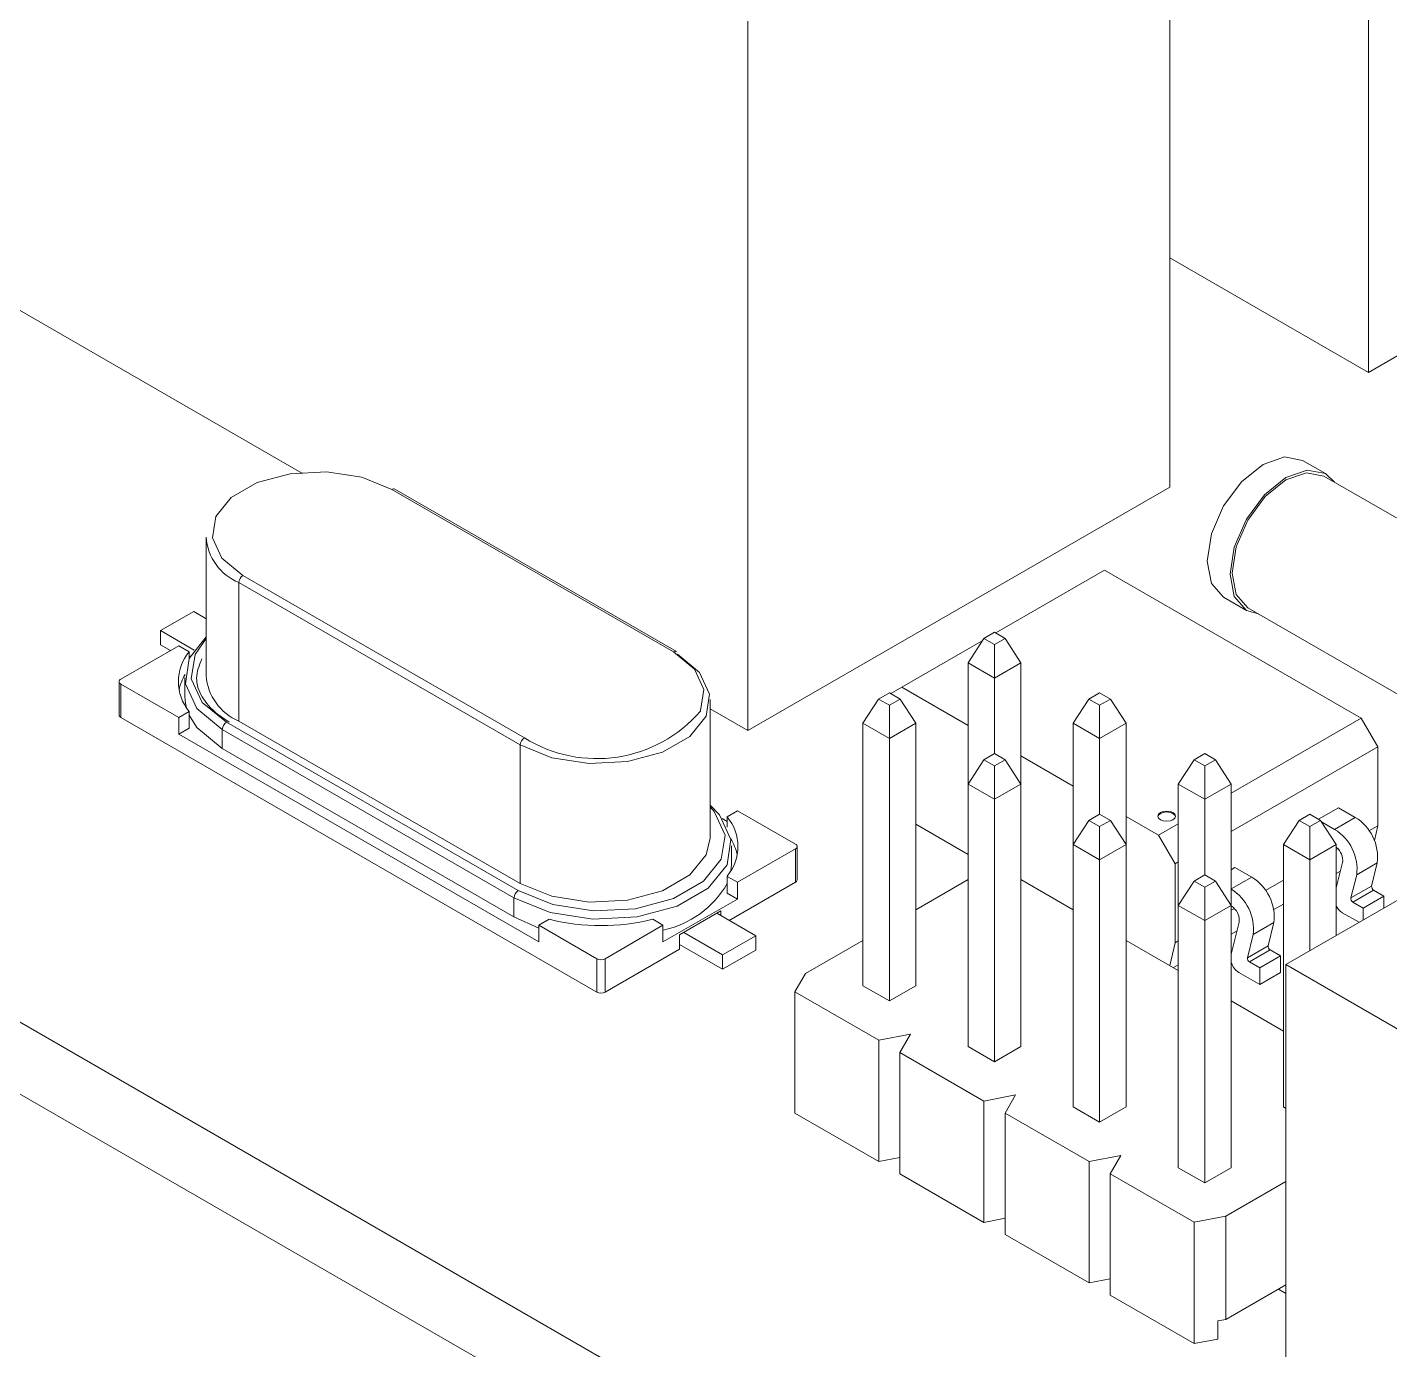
# Model space of a CAD drawing. Header units: millimetres. Extents: x -37 to 256, y 6 to 200.
# Drawn here: x 203.86 to 215.5, y 173.08 to 184.39 of the extents above; entities that cross this region are included whole.
import ezdxf

# ---------------------------------------------------------------- set-up
doc = ezdxf.new("R2010")
doc.units = ezdxf.units.MM

msp = doc.modelspace()

# ---------------------------------------------------------------- linework, layer by layer
at = {"color": 7, "linetype": 'Continuous', "lineweight": 15}
for p, q in [((215.321, 187.499), (215.321, 181.437)), ((213.624, 186.52), (213.624, 180.457)), ((210.018, 184.438), (210.018, 178.375)), ((189.158, 184.335), (231.585, 159.843)), ((189.158, 183.722), (231.585, 159.23)), ((215.321, 181.437), (218.927, 183.518)), ((213.624, 182.416), (215.321, 181.437)), ((203.583, 182.09), (206.212, 180.572)), ((214.952, 180.572), (214.757, 180.684)), ((216.262, 179.787), (214.939, 180.551)), ((209.382, 179.049), (206.977, 180.437)), ((209.407, 179.051), (207.002, 180.439)), ((210.018, 178.375), (213.624, 180.457)), ((205.391, 180.029), (205.391, 178.845)), ((213.066, 179.747), (212.136, 179.21)), ((215.258, 178.481), (213.066, 179.747)), ((208.073, 178.253), (205.669, 179.641)), ((205.669, 179.641), (205.669, 178.457)), ((205.705, 179.702), (208.109, 178.314)), ((214.082, 179.515), (214.277, 179.403)), ((205.001, 179.23), (205.284, 179.394)), ((205.284, 179.394), (205.391, 179.332)), ((214.289, 179.425), (215.612, 178.661)), ((205.001, 179.108), (205.001, 179.23)), ((205.001, 179.23), (205.288, 179.064)), ((212.021, 179.144), (211.333, 178.747)), ((211.899, 178.956), (212.034, 179.163)), ((212.125, 179.216), (212.034, 179.163)), ((212.034, 179.163), (212.125, 179.111)), ((212.217, 179.163), (212.125, 179.216)), ((212.125, 179.111), (212.217, 179.163)), ((212.217, 179.163), (212.351, 178.956)), ((204.662, 178.814), (205.157, 179.1)), ((205.086, 179.059), (205.001, 179.108)), ((205.157, 179.1), (205.245, 179.049)), ((205.245, 179.049), (205.245, 178.989)), ((212.125, 178.825), (212.125, 179.111)), ((219.21, 179.029), (214.614, 176.376)), ((205.258, 179.015), (205.245, 179.008)), ((212.125, 178.825), (211.899, 178.956)), ((211.899, 177.919), (211.899, 178.956)), ((212.351, 178.956), (212.125, 178.825)), ((212.351, 177.919), (212.351, 178.956)), ((204.647, 178.794), (204.647, 178.508)), ((205.209, 178.829), (205.209, 178.666)), ((212.125, 178.18), (212.125, 178.825)), ((204.662, 178.773), (204.662, 178.487)), ((205.157, 178.487), (204.662, 178.773)), ((211.227, 178.698), (211.135, 178.645)), ((211.319, 178.645), (211.227, 178.698)), ((211.333, 178.747), (211.238, 178.692)), ((211.333, 178.747), (211.899, 178.42)), ((213.023, 178.698), (212.932, 178.645)), ((213.115, 178.645), (213.023, 178.698)), ((209.695, 177.457), (209.695, 178.641)), ((209.695, 178.561), (210.018, 178.375)), ((211.001, 178.438), (211.135, 178.645)), ((211.135, 178.645), (211.227, 178.592)), ((211.227, 178.592), (211.319, 178.645)), ((211.227, 178.307), (211.227, 178.592)), ((211.319, 178.645), (211.453, 178.438)), ((212.797, 178.438), (212.932, 178.645)), ((212.932, 178.645), (213.023, 178.592)), ((213.023, 178.592), (213.115, 178.645)), ((213.023, 178.307), (213.023, 178.592)), ((213.115, 178.645), (213.249, 178.438)), ((204.662, 178.487), (208.727, 176.14)), ((205.157, 178.487), (205.245, 178.538)), ((205.157, 178.487), (205.157, 178.344)), ((205.245, 178.538), (205.245, 178.396)), ((205.563, 178.447), (208.056, 177.008)), ((205.669, 178.457), (208.073, 177.069)), ((211.227, 178.307), (211.001, 178.438)), ((211.001, 176.195), (211.001, 178.438)), ((211.453, 178.438), (211.227, 178.307)), ((211.453, 176.195), (211.453, 178.438)), ((213.023, 178.307), (212.797, 178.438)), ((212.797, 177.401), (212.797, 178.438)), ((213.249, 178.438), (213.023, 178.307)), ((213.249, 177.401), (213.249, 178.438)), ((214.147, 177.841), (215.258, 178.481)), ((215.258, 178.481), (215.399, 178.236)), ((205.157, 178.344), (205.245, 178.396)), ((205.157, 178.344), (208.232, 176.569)), ((208.02, 176.946), (205.528, 178.385)), ((205.528, 178.385), (205.528, 178.222)), ((205.528, 178.222), (208.02, 176.783)), ((208.073, 178.253), (208.073, 177.069)), ((211.227, 176.065), (211.227, 178.307)), ((213.023, 177.661), (213.023, 178.307)), ((215.399, 178.236), (214.147, 177.514)), ((215.399, 178.236), (215.399, 177.563)), ((211.899, 177.919), (212.034, 178.127)), ((212.125, 178.18), (212.034, 178.127)), ((212.034, 178.127), (212.125, 178.074)), ((212.217, 178.127), (212.125, 178.18)), ((212.125, 178.074), (212.217, 178.127)), ((212.217, 178.127), (212.351, 177.919)), ((212.351, 178.159), (212.797, 177.902)), ((213.695, 177.919), (213.83, 178.127)), ((213.921, 178.18), (213.83, 178.127)), ((213.83, 178.127), (213.921, 178.074)), ((214.013, 178.127), (213.921, 178.18)), ((213.921, 178.074), (214.013, 178.127)), ((214.013, 178.127), (214.147, 177.919)), ((212.125, 177.789), (212.125, 178.074)), ((213.921, 177.789), (213.921, 178.074)), ((212.125, 177.789), (211.899, 177.919)), ((211.899, 175.677), (211.899, 177.919)), ((212.351, 177.919), (212.125, 177.789)), ((212.351, 175.677), (212.351, 177.919)), ((213.921, 177.789), (213.695, 177.919)), ((213.695, 176.882), (213.695, 177.919)), ((214.147, 177.919), (213.921, 177.789)), ((214.147, 176.882), (214.147, 177.919)), ((212.125, 175.546), (212.125, 177.789)), ((213.921, 177.143), (213.921, 177.789)), ((209.841, 177.6), (209.799, 177.624)), ((209.93, 177.691), (209.841, 177.64)), ((209.841, 177.64), (209.841, 177.55)), ((209.93, 177.691), (210.424, 177.406)), ((213.023, 177.661), (212.932, 177.608)), ((213.115, 177.608), (213.023, 177.661)), ((213.249, 177.641), (213.525, 177.481)), ((214.819, 177.661), (214.728, 177.608)), ((214.911, 177.608), (214.819, 177.661)), ((215.063, 177.716), (214.894, 177.618)), ((215.207, 177.633), (215.03, 177.531)), ((215.063, 177.716), (215.207, 177.633)), ((211.453, 177.575), (211.899, 177.318)), ((212.797, 177.401), (212.932, 177.608)), ((212.932, 177.608), (213.023, 177.555)), ((213.023, 177.555), (213.115, 177.608)), ((213.023, 177.27), (213.023, 177.555)), ((213.115, 177.608), (213.249, 177.401)), ((213.525, 177.481), (213.695, 177.579)), ((214.593, 177.401), (214.728, 177.608)), ((214.728, 177.608), (214.819, 177.555)), ((214.819, 177.555), (214.911, 177.608)), ((214.819, 177.27), (214.819, 177.555)), ((214.911, 177.608), (215.045, 177.401)), ((214.919, 177.595), (215.03, 177.531)), ((215.324, 177.52), (215.399, 177.563)), ((215.399, 177.563), (215.37, 177.435)), ((209.877, 177.227), (209.877, 177.39)), ((213.023, 177.27), (212.797, 177.401)), ((212.797, 175.159), (212.797, 177.401)), ((213.249, 177.401), (213.023, 177.27)), ((213.249, 175.159), (213.249, 177.401)), ((213.667, 177.236), (213.525, 177.481)), ((214.819, 177.27), (214.593, 177.401)), ((214.593, 175.159), (214.593, 177.401)), ((215.045, 177.401), (214.819, 177.27)), ((215.045, 176.625), (215.045, 177.401)), ((210.424, 177.365), (209.93, 177.079)), ((210.424, 177.079), (210.424, 177.365)), ((210.439, 177.099), (210.439, 177.385)), ((215.045, 177.359), (215.058, 177.366)), ((209.873, 177.177), (209.877, 177.227)), ((213.023, 175.028), (213.023, 177.27)), ((213.695, 177.253), (213.667, 177.236)), ((213.667, 177.236), (213.667, 176.563)), ((214.179, 177.206), (214.147, 177.187)), ((214.179, 177.206), (214.323, 177.123)), ((214.819, 176.494), (214.819, 177.27)), ((215.098, 177.247), (215.045, 177.032)), ((215.081, 177.175), (215.045, 177.155)), ((215.395, 177.245), (215.219, 177.143)), ((215.395, 177.245), (215.346, 177.047)), ((209.841, 177.13), (209.841, 176.987)), ((209.93, 177.079), (209.841, 177.13)), ((209.859, 176.752), (210.424, 177.079)), ((209.93, 177.079), (209.93, 176.936)), ((211.899, 177.102), (211.453, 176.844)), ((212.797, 176.844), (212.351, 177.102)), ((213.695, 176.882), (213.83, 177.09)), ((213.921, 177.143), (213.83, 177.09)), ((213.83, 177.09), (213.921, 177.037)), ((214.013, 177.09), (213.921, 177.143)), ((213.921, 177.037), (214.013, 177.09)), ((214.013, 177.09), (214.147, 176.882)), ((214.44, 177.009), (214.593, 177.097)), ((215.219, 177.143), (215.17, 176.945)), ((215.17, 176.945), (215.346, 177.047)), ((208.02, 176.946), (208.02, 176.783)), ((209.293, 176.569), (209.93, 176.936)), ((209.93, 176.936), (209.841, 176.987)), ((213.921, 176.752), (213.921, 177.037)), ((215.364, 177.012), (215.187, 176.91)), ((215.452, 176.961), (215.275, 176.859)), ((215.364, 177.012), (215.452, 176.961)), ((215.452, 176.86), (215.452, 176.961)), ((209.788, 176.834), (209.435, 176.63)), ((210.085, 176.622), (209.753, 176.814)), ((209.788, 176.834), (209.788, 176.793)), ((213.921, 176.752), (213.695, 176.882)), ((213.695, 174.64), (213.695, 176.882)), ((214.147, 176.882), (213.921, 176.752)), ((214.147, 174.64), (214.147, 176.882)), ((214.147, 176.84), (214.174, 176.855)), ((214.593, 176.893), (214.511, 176.846)), ((215.096, 176.819), (215.239, 176.737)), ((215.187, 176.91), (215.275, 176.859)), ((215.275, 176.758), (215.275, 176.859)), ((208.02, 176.783), (208.232, 176.688)), ((208.232, 176.712), (208.321, 176.763)), ((208.232, 176.712), (208.727, 176.426)), ((208.232, 176.712), (208.232, 176.569)), ((208.798, 176.426), (209.293, 176.712)), ((209.293, 176.712), (209.205, 176.763)), ((209.293, 176.712), (209.293, 176.569)), ((213.921, 174.51), (213.921, 176.752)), ((214.215, 176.737), (214.147, 176.464)), ((214.511, 176.735), (214.335, 176.633)), ((214.511, 176.735), (214.463, 176.537)), ((209.435, 176.63), (209.435, 176.508)), ((209.802, 176.459), (209.47, 176.65)), ((209.802, 176.459), (210.085, 176.622)), ((210.085, 176.622), (210.085, 176.499)), ((211.001, 176.583), (210.509, 176.299)), ((213.695, 176.326), (213.249, 176.583)), ((213.667, 176.563), (213.695, 176.579)), ((214.197, 176.665), (214.147, 176.636)), ((214.335, 176.633), (214.286, 176.435)), ((208.798, 176.14), (209.435, 176.508)), ((209.802, 176.336), (209.435, 176.548)), ((210.085, 176.499), (209.802, 176.336)), ((209.802, 176.336), (209.802, 176.459)), ((213.623, 176.368), (213.667, 176.563)), ((214.286, 176.435), (214.463, 176.537)), ((214.48, 176.501), (214.303, 176.399)), ((214.48, 176.501), (214.568, 176.45)), ((208.727, 176.14), (208.727, 176.426)), ((208.798, 176.426), (208.798, 176.14)), ((213.695, 176.375), (213.653, 176.35)), ((214.303, 176.399), (214.391, 176.348)), ((214.568, 176.45), (214.391, 176.348)), ((214.391, 176.205), (214.391, 176.348)), ((214.568, 176.308), (214.568, 176.45)), ((214.614, 176.376), (223.806, 171.069)), ((214.614, 176.376), (214.614, 169.64)), ((210.509, 176.299), (210.419, 176.144)), ((214.212, 176.309), (214.391, 176.205)), ((214.568, 176.308), (214.391, 176.205)), ((210.419, 176.144), (211.137, 175.729)), ((210.419, 175.107), (210.419, 176.144)), ((211.227, 176.065), (211.001, 176.195)), ((211.453, 176.195), (211.227, 176.065)), ((214.593, 175.808), (214.147, 176.065)), ((211.137, 175.729), (211.407, 175.781)), ((211.407, 175.781), (211.317, 175.625)), ((211.137, 174.692), (211.137, 175.729)), ((212.125, 175.546), (211.899, 175.677)), ((212.351, 175.677), (212.125, 175.546)), ((211.317, 175.625), (212.035, 175.21)), ((211.317, 174.588), (211.317, 175.625)), ((212.035, 175.21), (212.305, 175.262)), ((212.035, 174.173), (212.035, 175.21)), ((212.305, 175.262), (212.215, 175.107)), ((210.419, 175.107), (211.137, 174.692)), ((212.215, 175.107), (212.933, 174.692)), ((212.215, 174.07), (212.215, 175.107)), ((213.023, 175.028), (212.797, 175.159)), ((213.249, 175.159), (213.023, 175.028)), ((214.614, 175.146), (214.593, 175.159)), ((211.137, 174.692), (211.317, 174.726)), ((212.933, 174.692), (213.203, 174.744)), ((213.203, 174.744), (213.113, 174.588)), ((212.933, 173.655), (212.933, 174.692)), ((213.921, 174.51), (213.695, 174.64)), ((214.147, 174.64), (213.921, 174.51)), ((211.317, 174.588), (212.035, 174.173)), ((213.113, 174.588), (213.831, 174.174)), ((213.113, 173.551), (213.113, 174.588)), ((214.101, 174.225), (214.614, 174.522)), ((212.035, 174.173), (212.215, 174.208)), ((213.831, 174.174), (214.101, 174.225)), ((213.831, 173.137), (213.831, 174.174)), ((214.101, 173.344), (214.101, 174.225)), ((212.215, 174.07), (212.933, 173.655)), ((212.933, 173.655), (213.113, 173.69)), ((213.113, 173.551), (213.831, 173.137)), ((214.101, 173.344), (214.614, 173.64)), ((214.614, 173.566), (214.55, 173.603)), ((214.033, 173.331), (214.101, 173.344)), ((214.033, 173.175), (214.033, 173.331)), ((213.831, 173.137), (214.033, 173.175))]:
    msp.add_line(p, q, dxfattribs=at)
at = {"color": 8, "linetype": 'Continuous', "lineweight": 15}
msp.add_line((214.323, 177.123), (214.147, 177.022), dxfattribs=at)
at = {"color": 7, "linetype": 'Continuous', "lineweight": 15, "flags": 128}
for points in [[(214.082, 179.515), (214.082, 179.515), (213.979, 179.634), (213.942, 179.824), (213.979, 180.056), (214.082, 180.295), (214.237, 180.504), (214.42, 180.651), (214.602, 180.714), (214.757, 180.684)], [(206.977, 180.437), (206.721, 180.54), (206.419, 180.587), (206.108, 180.571), (205.825, 180.495), (205.604, 180.367), (205.472, 180.204), (205.444, 180.024), (205.525, 179.85), (205.705, 179.702)], [(214.38, 179.372), (214.277, 179.403), (214.173, 179.522), (214.137, 179.712), (214.173, 179.944), (214.277, 180.182), (214.431, 180.391), (214.614, 180.539), (214.797, 180.602), (214.952, 180.572), (215.03, 180.498)], [(214.939, 180.551), (214.79, 180.579), (214.614, 180.518), (214.438, 180.376), (214.289, 180.175), (214.189, 179.946), (214.154, 179.722), (214.189, 179.539), (214.289, 179.425), (214.289, 179.425)], [(205.528, 178.385), (205.311, 178.564), (205.213, 178.775), (205.246, 178.992), (205.391, 179.177)], [(205.391, 179.162), (205.295, 179.025), (205.263, 178.818), (205.356, 178.617), (205.563, 178.447)], [(209.417, 179.028), (209.606, 178.872), (209.691, 178.688), (209.663, 178.499), (209.523, 178.326), (209.29, 178.191), (208.991, 178.111), (208.662, 178.094), (208.344, 178.144), (208.073, 178.253)], [(205.209, 178.666), (205.213, 178.611), (205.222, 178.571)], [(205.245, 178.506), (205.311, 178.401), (205.528, 178.222)], [(209.695, 177.738), (209.775, 177.656), (209.873, 177.445), (209.84, 177.228), (209.68, 177.03), (209.413, 176.876), (209.071, 176.784), (208.695, 176.765), (208.33, 176.821), (208.02, 176.946)], [(213.649, 177.614), (213.665, 177.628), (213.671, 177.645), (213.665, 177.661), (213.649, 177.675), (213.625, 177.685), (213.596, 177.688), (213.567, 177.685), (213.543, 177.675), (213.527, 177.661), (213.521, 177.645), (213.527, 177.628), (213.543, 177.614), (213.567, 177.605), (213.596, 177.601), (213.625, 177.605), (213.649, 177.614)], [(213.671, 177.641), (213.665, 177.653), (213.649, 177.667), (213.625, 177.676), (213.596, 177.68), (213.567, 177.676), (213.543, 177.667), (213.527, 177.653), (213.521, 177.641)], [(208.073, 177.069), (208.344, 176.96), (208.662, 176.91), (208.991, 176.927), (209.29, 177.007), (209.523, 177.142), (209.663, 177.315), (209.695, 177.457)]]:
    msp.add_lwpolyline(points, dxfattribs=at)
at = {"color": 8, "linetype": 'Continuous', "lineweight": 15, "flags": 128}
for points in [[(209.612, 178.543), (209.614, 178.547), (209.642, 178.727), (209.561, 178.901), (209.382, 179.049)], [(208.056, 177.008), (208.351, 176.888), (208.699, 176.835), (209.058, 176.853), (209.384, 176.941), (209.639, 177.088), (209.791, 177.276), (209.823, 177.483), (209.73, 177.684), (209.695, 177.723)]]:
    msp.add_lwpolyline(points, dxfattribs=at)
at = {"color": 8, "linetype": 'Continuous', "lineweight": 15}
msp.add_arc((206.992, 180.416), 0.0251, 65.686, 125.6182, dxfattribs=at)
at = {"color": 7, "linetype": 'Continuous', "lineweight": 15}
for centre, radius, start, end in [((205.842, 180.058), 0.452, 183.7966, 247.5236), ((205.746, 179.637), 0.0768, 122.6055, 177.3945), ((205.551, 178.794), 0.398, 140.1903, 219.8097), ((209.396, 179.028), 0.0251, 65.686, 125.6182), ((204.669, 178.794), 0.0218, 110.7834, 249.2166), ((205.575, 178.635), 0.426, 149.0434, 168.2636), ((205.842, 178.875), 0.452, 183.7966, 247.5236), ((204.672, 178.51), 0.0251, 185.6948, 245.6253), ((205.605, 178.382), 0.0768, 122.6055, 177.3945), ((208.728, 179.303), 1.167, 237.9575, 319.3334), ((208.15, 178.249), 0.0768, 122.6055, 177.3945), ((209.535, 177.385), 0.398, 320.1903, 39.8097), ((214.997, 177.292), 0.401, 353.3818, 58.5199), ((214.821, 177.189), 0.401, 353.3818, 58.5199), ((209.508, 177.226), 0.428, 11.7741, 32.1052), ((210.417, 177.385), 0.0218, 290.7834, 69.2166), ((214.953, 177.263), 0.147, 353.6196, 50.7699), ((209.126, 177.479), 0.825, 281.7108, 330.1143), ((210.414, 177.102), 0.0251, 294.3747, 354.3052), ((214.114, 176.781), 0.401, 353.3818, 58.5199), ((215.383, 177.043), 0.0364, 173.3818, 238.5199), ((208.097, 176.943), 0.0768, 122.6055, 177.3945), ((213.937, 176.679), 0.401, 353.3818, 58.5199), ((215.206, 176.941), 0.0364, 173.3818, 238.5199), ((214.07, 176.754), 0.146, 353.4147, 57.8054), ((215.175, 176.943), 0.147, 208.394, 237.8137), ((208.763, 178.534), 1.825, 255.9878, 284.0122), ((214.499, 176.533), 0.0364, 173.3818, 238.5199), ((208.763, 176.494), 0.0769, 242.6097, 297.3903), ((214.297, 176.439), 0.156, 196.211, 237.1995), ((214.322, 176.43), 0.0364, 173.3818, 238.5199), ((208.763, 176.208), 0.0769, 242.6097, 297.3903)]:
    msp.add_arc(centre, radius, start, end, dxfattribs=at)
msp.add_open_spline([(205.588, 178.449), (205.553, 178.471), (205.452, 178.536), (205.342, 178.665), (205.29, 178.826), (205.331, 178.933), (205.352, 178.988)], degree=3, knots=[0, 0, 0, 0, 0.14567, 0.425605, 0.707441, 1, 1, 1, 1], dxfattribs=at)

doc.saveas('drawing.dxf')
